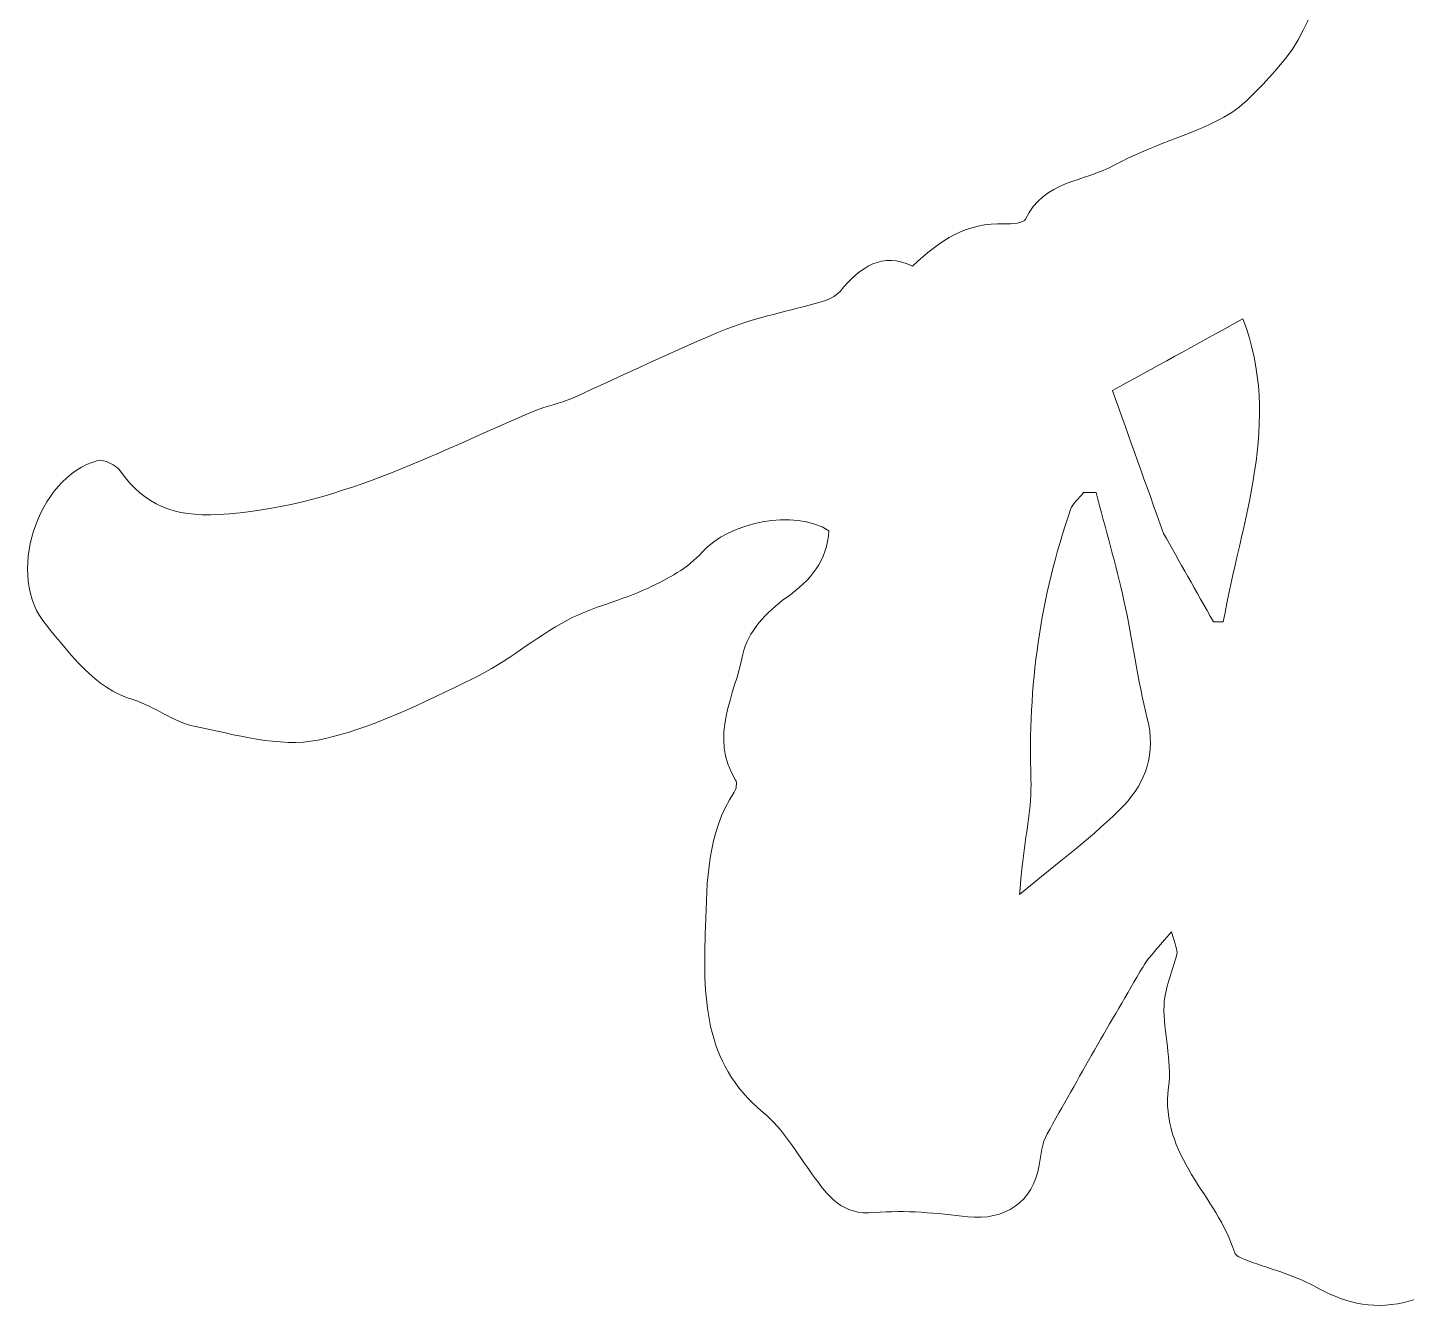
# Model space of a CAD drawing. Header units: inches. Extents: x -3733042 to -3450527, y 579159 to 997713.
# Drawn here: x -3457013.8 to -3456583, y 647315.9 to 647715.1 of the extents above; entities that cross this region are included whole.
import ezdxf

# ---------------------------------------------------------------- set-up
doc = ezdxf.new("R2010")
doc.units = ezdxf.units.IN
doc.header["$LTSCALE"] = 1000
doc.header["$MEASUREMENT"] = 0
doc.layers.get('0').update_dxf_attribs({"lineweight": 18})

msp = doc.modelspace()

# ---------------------------------------------------------------- linework, layer by layer
for points in [[(-3456622.96, 647702.76), (-3456609.95, 647717.29), (-3456608.59, 647734.86), (-3456608.49, 647753.53)], [(-3456640.02, 647687.06), (-3456633.43, 647690.65), (-3456628.13, 647697.01), (-3456622.96, 647702.76)], [(-3456674.12, 647672.14), (-3456663.37, 647678.18), (-3456650.9, 647681.12), (-3456640.02, 647687.06)], [(-3456702.03, 647655.22), (-3456696.44, 647667.17), (-3456683.52, 647666.91), (-3456674.12, 647672.14)], [(-3456708.58, 647653.73), (-3456706.32, 647653.6), (-3456702.58, 647653.96), (-3456702.03, 647655.22)], [(-3456737.33, 647640.49), (-3456728.8, 647648.69), (-3456720.21, 647654.25), (-3456708.58, 647653.73)], [(-3456759.97, 647632.64), (-3456753.67, 647640.36), (-3456746.6, 647645.14), (-3456737.33, 647640.49)], [(-3456795.37, 647620.92), (-3456785.94, 647624.7), (-3456775.7, 647626.47), (-3456765.91, 647629.38)], [(-3456765.91, 647629.38), (-3456763.75, 647629.96), (-3456761.33, 647631.03), (-3456759.97, 647632.64)], [(-3456843.78, 647599.21), (-3456827.6, 647606.45), (-3456811.74, 647614.33), (-3456795.37, 647620.92)], [(-3456634.11, 647624.08), (-3456648.8, 647616.01), (-3456662.53, 647608.45), (-3456674.87, 647601.7)], [(-3456640.24, 647529.38), (-3456634.62, 647560.94), (-3456621.74, 647591.98), (-3456634.11, 647624.08)], [(-3456855.35, 647595.34), (-3456851.6, 647596.89), (-3456847.5, 647597.6), (-3456843.78, 647599.21)], [(-3456674.87, 647601.7), (-3456669.57, 647586.94), (-3456664.5, 647572.66), (-3456658.91, 647557.03)], [(-3456954.08, 647562.97), (-3456917.91, 647564.91), (-3456887.32, 647581.84), (-3456855.35, 647595.34)], [(-3457007.95, 647528.35), (-3457020.87, 647543.47), (-3457010.99, 647574.6), (-3456991.9, 647579.8)], [(-3456991.9, 647579.8), (-3456989.9, 647580.29), (-3456986.15, 647578.35), (-3456984.76, 647576.47)], [(-3456984.76, 647576.47), (-3456977.08, 647565.75), (-3456968.23, 647562.2), (-3456954.08, 647562.97)], [(-3456683.91, 647569.79), (-3456685.27, 647568.01), (-3456687.24, 647566.46), (-3456687.95, 647564.49)], [(-3456680, 647569.82), (-3456681.29, 647569.82), (-3456682.58, 647569.79), (-3456683.91, 647569.79)], [(-3456671.28, 647536.1), (-3456673.8, 647547.41), (-3456677.03, 647558.58), (-3456680, 647569.82)], [(-3456687.95, 647564.49), (-3456697.44, 647537.23), (-3456701.32, 647509.17), (-3456700.32, 647480.26)], [(-3456763.46, 647557.87), (-3456774.25, 647564.85), (-3456794.79, 647560.52), (-3456803.09, 647551.15)], [(-3456776.8, 647536.97), (-3456769.01, 647542.5), (-3456764.01, 647548.44), (-3456763.46, 647557.87)], [(-3456658.91, 647557.03), (-3456654.07, 647548.41), (-3456648.64, 647538.91), (-3456643.28, 647529.45)], [(-3456803.09, 647551.15), (-3456807.35, 647546.24), (-3456813.84, 647542.82), (-3456819.91, 647539.98)], [(-3456819.91, 647539.98), (-3456828.09, 647536.1), (-3456837.19, 647534.16), (-3456845.14, 647529.97)], [(-3456790.33, 647519.37), (-3456789.07, 647525.96), (-3456782.68, 647532.81), (-3456776.8, 647536.97)], [(-3456663.98, 647499.22), (-3456667.08, 647511.33), (-3456668.54, 647523.89), (-3456671.28, 647536.1)], [(-3456845.14, 647529.97), (-3456855.35, 647524.54), (-3456864.26, 647516.63), (-3456874.63, 647511.69)], [(-3456980.63, 647505.03), (-3456993.35, 647508.84), (-3457000.17, 647519.24), (-3457007.95, 647528.35)], [(-3456643.28, 647529.45), (-3456642.28, 647529.42), (-3456641.28, 647529.42), (-3456640.24, 647529.38)], [(-3456792.59, 647479.97), (-3456801.05, 647493.6), (-3456792.75, 647506.58), (-3456790.33, 647519.37)], [(-3456874.63, 647511.69), (-3456890.29, 647504.19), (-3456906.25, 647495.92), (-3456923.01, 647492.5)], [(-3456961.73, 647496.8), (-3456968.29, 647498.12), (-3456974.1, 647503.03), (-3456980.63, 647505.03)], [(-3456923.01, 647492.5), (-3456935.19, 647490.05), (-3456948.94, 647494.24), (-3456961.73, 647496.8)], [(-3456671.22, 647472.19), (-3456664.5, 647479.23), (-3456661.17, 647488.46), (-3456663.98, 647499.22)], [(-3456793.01, 647476.22), (-3456792.4, 647477.19), (-3456792.07, 647479.13), (-3456792.59, 647479.97)], [(-3456700.32, 647480.26), (-3456700.03, 647471.51), (-3456702.03, 647462.66), (-3456703, 647453.87)], [(-3456802.02, 647434.11), (-3456801.54, 647448.54), (-3456801.54, 647463.3), (-3456793.01, 647476.22)], [(-3456703.9, 647444.22), (-3456691.43, 647454.71), (-3456680.42, 647462.59), (-3456671.22, 647472.19)], [(-3456703, 647453.87), (-3456703.19, 647451.71), (-3456703.42, 647449.54), (-3456703.9, 647444.22)], [(-3456783.97, 647376.16), (-3456803.02, 647391.73), (-3456802.7, 647412.92), (-3456802.02, 647434.11)], [(-3456656.39, 647432.62), (-3456660.46, 647427.78), (-3456663.37, 647425), (-3456665.31, 647421.7)], [(-3456654.74, 647425.71), (-3456654.45, 647426.87), (-3456655.26, 647428.23), (-3456656.39, 647432.62)], [(-3456658.75, 647409.62), (-3456658.59, 647415.02), (-3456656, 647420.32), (-3456654.74, 647425.71)], [(-3456665.31, 647421.7), (-3456675.48, 647404.39), (-3456685.49, 647386.95), (-3456695.28, 647369.45)], [(-3456657.33, 647384.08), (-3456656.23, 647392.38), (-3456658.97, 647401.1), (-3456658.75, 647409.62)], [(-3456636.66, 647332.3), (-3456642.12, 647350.1), (-3456660.2, 647362.6), (-3456657.33, 647384.08)], [(-3456768.53, 647356.69), (-3456773.44, 647363.37), (-3456777.67, 647371), (-3456783.97, 647376.16)], [(-3456695.28, 647369.45), (-3456696.86, 647366.6), (-3456697.18, 647362.99), (-3456697.73, 647359.69)], [(-3456697.73, 647359.69), (-3456699.57, 647348.32), (-3456708.62, 647342.19), (-3456720.05, 647343.61)], [(-3456749.21, 647344.87), (-3456759.36, 647343.93), (-3456763.68, 647350.04), (-3456768.53, 647356.69)], [(-3456720.05, 647343.61), (-3456729.67, 647344.71), (-3456739.56, 647345.74), (-3456749.21, 647344.87)], [(-3456562.31, 647348.71), (-3456554.52, 647337.92), (-3456568.19, 647320.42), (-3456583.69, 647316.83)], [(-3456633.52, 647330.2), (-3456634.69, 647330.69), (-3456636.37, 647331.37), (-3456636.66, 647332.3)], [(-3456611.98, 647321.97), (-3456618.64, 647325.65), (-3456626.29, 647327.46), (-3456633.52, 647330.2)], [(-3456583.69, 647316.83), (-3456594.51, 647314.35), (-3456602.91, 647317.03), (-3456611.98, 647321.97)]]:
    msp.add_open_spline(points, degree=3)

doc.saveas('drawing.dxf')
